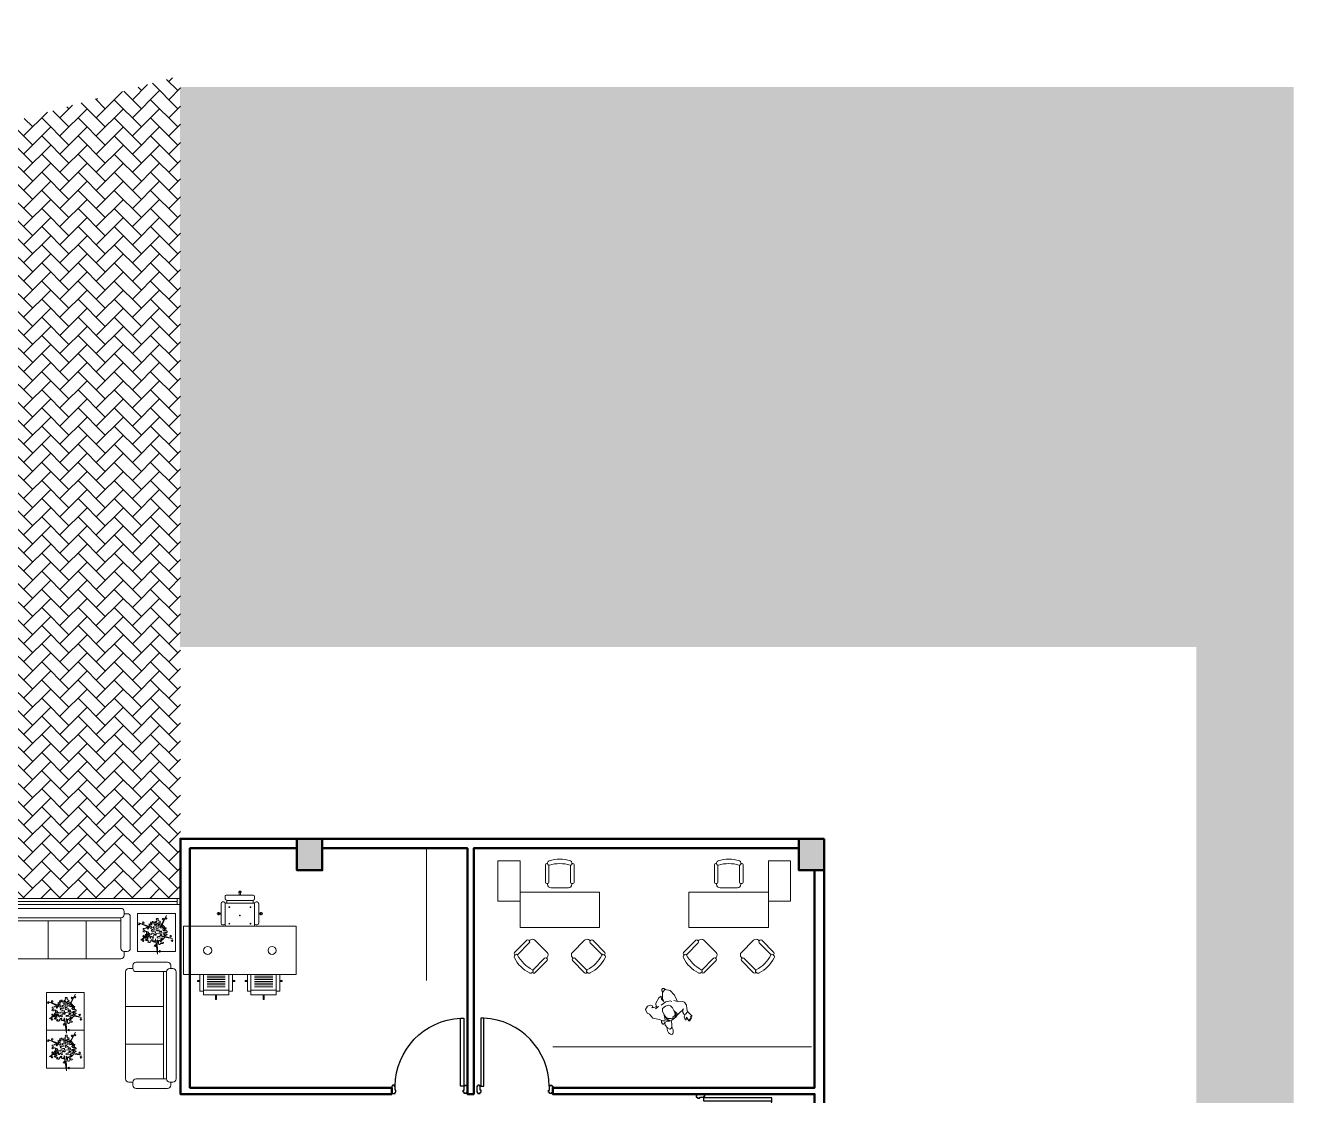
# Model space of a CAD drawing. Header units: millimetres. Extents: x 2508 to 2607, y 837 to 997.
# Drawn here: x 2580.22 to 2600.31, y 860.2 to 877.16 of the extents above; entities that cross this region are included whole.
import ezdxf

# ---------------------------------------------------------------- set-up
doc = ezdxf.new("R2010")
doc.units = ezdxf.units.MM
for name, color, linetype, lineweight in [('COLUMNAS', 255, 'Continuous', 50), ('MOBILIARIO', 181, 'Continuous', 9), ('PAREDES', 7, 'Continuous', 50), ('PERSONAS', 151, 'Continuous', 0), ('PISO EST', 250, 'Continuous', 0)]:
    doc.layers.add(name, color=color, linetype=linetype, lineweight=lineweight)
doc.layers.add('PUERT', color=20, linetype='Continuous')
doc.layers.add('VENTANA', color=5, linetype='Continuous')
pattern_1 = [(50, (-142.9073, -102.22134), (0.364369338, -0.03187817), [0.0381, -0.4191]), (355, (-142.9073, -102.22134), (-0.07048565, 0.382113286), [0.03048, -0.33528]), (100.451, (-142.87695, -102.224), (0.293885003, 0.350233376), [0.03238, -0.35618]), (46.1842, (-142.9073, -102.11974), (0.54215808, -0.084084656), [0.05715, -0.62865]), (96.6356, (-142.86213, -102.12675), (0.47480847, 0.49485111), [0.04857, -0.53427]), (351.184, (-142.9073, -102.11974), (0.47480921, 0.49485024), [0.04572, -0.50292]), (21, (-142.8565, -102.14514), (0.30322976, -0.204531037), [0.0381, -0.4191]), (326, (-142.8565, -102.14514), (0.123604057, 0.36837593), [0.03048, -0.33528]), (71.4514, (-142.83124, -102.1622), (0.42683298, 0.163845715), [0.03238, -0.35618]), (37.5, (-142.90731, -102.22134), (0.0061772065, 0.169110078), [0, -0.331216, 0, -0.34036, 0, -0.33655]), (7.5, (-142.90731, -102.22134), (0.133639325, 0.20036115), [0, -0.194056, 0, -0.323596, 0, -0.12827]), (327.5, (-143.0206, -102.22134), (0.2711811903, -0.011457488), [0, -0.127, 0, -0.39624, 0, -0.52578]), (317.5, (-143.0714, -102.22134), (0.296258363, 0.050852982), [0, -0.1651, 0, -0.263144, 0, -0.37338])]

# ---------------------------------------------------------------- blocks, each defined once
blk = doc.blocks.new('PUERTA1')
at = {"color": 0}
for p, q in [((0.011, 0.078), (0, 0.078)), ((0, 0.078), (0, 0)), ((0.011, 0), (0, 0)), ((0.011, 0.094), (0.011, 0.078)), ((0.033, 0.094), (0.011, 0.094)), ((0.011, -0.017), (0.011, 0)), ((0.033, 0.094), (0.033, 0.078)), ((0.033, 0.078), (0.044, 0.078)), ((0.044, 0.028), (0.044, 0.078)), ((0.056, 0.028), (0.044, 0.028)), ((0.044, -0.017), (0.044, 0)), ((0.044, 0), (0.056, 0)), ((0.056, 0), (0.056, 0.028)), ((0.944, 0), (0.944, 0.028)), ((0.944, 0.028), (0.956, 0.028)), ((0.956, 0), (0.944, 0)), ((0.956, 0.028), (0.956, 0.078)), ((0.967, 0.078), (0.956, 0.078)), ((0.956, -0.017), (0.956, 0)), ((0.967, 0.094), (0.989, 0.094)), ((0.967, 0.094), (0.967, 0.078)), ((0.989, 0.094), (0.989, 0.078)), ((0.989, 0.078), (1, 0.078)), ((0.989, -0.017), (0.989, 0)), ((0.989, 0), (1, 0)), ((1, 0.078), (1, 0)), ((0.011, -0.017), (0.033, -0.017)), ((0.033, -0.017), (0.044, -0.017)), ((0.967, -0.017), (0.956, -0.017)), ((0.989, -0.017), (0.967, -0.017))]:
    blk.add_line(p, q, dxfattribs=at)
blk.add_lwpolyline([(0.092, 0.961), (0.092, 0.978), (0.05, 0.978), (0.05, 0.961), (0.05, 0.078), (0.092, 0.078)], close=True, dxfattribs=at)
for radius in [0.00278, 0.00178]:
    blk.add_circle((0.047, 0.078), radius, dxfattribs=at)
blk.add_arc((0.046, 0.07), 0.909, 0.5159, 87.1384, dxfattribs=at)
blk = doc.blocks.new('A$C6EDE1A4F')
at = {"linetype": 'Continuous'}
blk.add_blockref('PUERTA1', (0, 0.017), dxfattribs=at)
blk = doc.blocks.new('FGWG')
at = {"layer": 'VENTANA', "lineweight": 0}
for p, q in [((2722.049, 966.914), (2722.049, 967.014)), ((2722.049, 967.014), (2725.651, 967.014)), ((2725.651, 966.914), (2722.049, 966.914)), ((2722.099, 966.914), (2722.099, 967.014)), ((2725.601, 967.014), (2725.601, 966.914)), ((2725.651, 967.014), (2725.651, 966.914))]:
    blk.add_line(p, q, dxfattribs=at)
at = {"layer": 'VENTANA', "color": 4, "lineweight": 0}
blk.add_line((2722.099, 966.964), (2725.601, 966.964), dxfattribs=at)
at = {"layer": 'VENTANA', "lineweight": 0}
blk.add_lwpolyline([(2722.049, 967.014), (2722.099, 967.014), (2722.099, 966.914), (2722.049, 966.914), (2722.049, 967.014)], dxfattribs=at)
blk = doc.blocks.new('bfghnkhkdvhsbdjkbsbkvbsfgb')
for p, q in [((-0.765, -0.892), (-0.765, 0.892)), ((-0.765, 0.892), (0, 0.892)), ((0, 0.892), (0, -0.892)), ((-0.765, 0.632), (-1.03, 0.632)), ((-1.03, 0.632), (-1.03, 0.576)), ((-0.861, 0.669), (-0.877, 0.669)), ((-0.877, 0.669), (-0.877, 0.632)), ((-0.861, 0.632), (-0.861, 0.669)), ((-1.086, 0.576), (-1.014, 0.576)), ((-1.086, 0.175), (-1.086, 0.576)), ((-1.03, 0.576), (-0.765, 0.576)), ((-1.014, 0.175), (-1.014, 0.576)), ((-1.014, 0.576), (-1.014, 0.175)), ((-0.958, 0.52), (-0.958, 0.231)), ((-0.929, 0.52), (-0.929, 0.231)), ((-0.901, 0.52), (-0.901, 0.231)), ((-0.873, 0.52), (-0.873, 0.231)), ((-0.845, 0.52), (-0.845, 0.231)), ((-0.817, 0.52), (-0.817, 0.231)), ((-0.789, 0.52), (-0.789, 0.231)), ((-1.086, 0.384), (-1.162, 0.384)), ((-1.162, 0.384), (-1.162, 0.368)), ((-1.162, 0.368), (-1.086, 0.368)), ((0.362, 0.232), (0.021, 0.232)), ((0.023, 0.256), (0.023, 0.274)), ((0.047, 0.297), (0.362, 0.297)), ((0.191, 0.297), (0.191, 0.339)), ((0.191, 0.339), (0.209, 0.339)), ((0.209, 0.339), (0.209, 0.297)), ((0.367, 0.232), (0.367, -0.232)), ((0.411, 0.209), (0.367, 0.209)), ((0.386, 0.274), (0.386, 0.256)), ((0.411, 0.209), (0.411, -0.209)), ((0.472, 0.232), (0.435, 0.232)), ((0.495, -0.209), (0.495, 0.209)), ((-1.014, 0.175), (-1.086, 0.175)), ((-1.03, 0.175), (-0.765, 0.175)), ((-1.03, 0.119), (-1.03, 0.175)), ((-0.765, 0.119), (-1.03, 0.119)), ((-0.877, 0.119), (-0.877, 0.082)), ((-0.877, 0.082), (-0.861, 0.082)), ((-0.861, 0.082), (-0.861, 0.119)), ((0.495, 0.009), (0.539, 0.009)), ((0.539, 0.009), (0.539, -0.009)), ((-1.086, -0.175), (-1.086, -0.576)), ((-1.014, -0.175), (-1.086, -0.175)), ((-1.03, -0.119), (-1.03, -0.175)), ((-0.765, -0.119), (-1.03, -0.119)), ((-1.03, -0.175), (-0.765, -0.175)), ((-1.014, -0.576), (-1.014, -0.175)), ((-1.014, -0.175), (-1.014, -0.576)), ((-0.877, -0.082), (-0.861, -0.082)), ((-0.877, -0.119), (-0.877, -0.082)), ((-0.861, -0.082), (-0.861, -0.119)), ((0.539, -0.009), (0.495, -0.009)), ((-1.162, -0.368), (-1.086, -0.368)), ((-1.162, -0.384), (-1.162, -0.368)), ((-1.086, -0.384), (-1.162, -0.384)), ((-0.958, -0.52), (-0.958, -0.231)), ((-0.929, -0.52), (-0.929, -0.231)), ((-0.901, -0.52), (-0.901, -0.231)), ((-0.873, -0.52), (-0.873, -0.231)), ((-0.845, -0.52), (-0.845, -0.231)), ((-0.817, -0.52), (-0.817, -0.231)), ((-0.789, -0.52), (-0.789, -0.231)), ((0.362, -0.232), (0.021, -0.232)), ((0.023, -0.256), (0.023, -0.274)), ((0.047, -0.298), (0.362, -0.298)), ((0.191, -0.339), (0.191, -0.298)), ((0.209, -0.339), (0.191, -0.339)), ((0.209, -0.298), (0.209, -0.339)), ((0.411, -0.209), (0.367, -0.209)), ((0.386, -0.274), (0.386, -0.256)), ((0.435, -0.232), (0.472, -0.232)), ((-1.086, -0.576), (-1.014, -0.576)), ((-1.03, -0.632), (-1.03, -0.576)), ((-1.03, -0.576), (-0.765, -0.576)), ((-0.765, -0.632), (-1.03, -0.632)), ((-0.877, -0.669), (-0.877, -0.632)), ((-0.861, -0.669), (-0.877, -0.669)), ((-0.861, -0.632), (-0.861, -0.669)), ((0, -0.892), (-0.765, -0.892))]:
    blk.add_line(p, q)
for centre, radius in [((-0.383, 0.51), 0.0637), ((0.042, 0.167), 0.00636), ((0.172, 0), 0.00636), ((0.302, 0.167), 0.00636), ((0.042, -0.167), 0.00636), ((0.302, -0.167), 0.00636), ((-0.383, -0.51), 0.0637)]:
    blk.add_circle(centre, radius)
for centre, radius, start, end in [((0.021, 0.179), 0.0538, 90, 113.2791), ((0.047, 0.274), 0.0234, 90, 180), ((0.047, 0.256), 0.0234, 180, 270), ((0.2, 0.339), 0.0195, 298.4907, 241.5093), ((0.362, 0.274), 0.0234, 0, 90), ((0.362, 0.256), 0.0234, 270, 0), ((0.435, 0.209), 0.0234, 90, 180), ((0.472, 0.209), 0.0234, 360, 90), ((0.539, 0), 0.0195, 208.4907, 151.5093), ((0.021, -0.179), 0.0538, 246.7209, 270), ((0.047, -0.256), 0.0234, 90, 180), ((0.047, -0.274), 0.0234, 180, 270), ((0.2, -0.339), 0.0195, 118.4907, 61.5093), ((0.362, -0.256), 0.0234, 0, 90), ((0.362, -0.274), 0.0234, 270, 360), ((0.435, -0.209), 0.0234, 180, 270), ((0.472, -0.209), 0.0234, 270, 0)]:
    blk.add_arc(centre, radius, start, end)
blk = doc.blocks.new('CADITAU2')
for p, q in [((-0.629, 2.568), (-0.619, 2.558)), ((-0.619, 2.558), (-0.605, 2.572)), ((-0.343, 2.239), (-0.613, 2.51)), ((-0.562, 2.572), (-0.286, 2.296)), ((0.562, 2.572), (0.286, 2.296)), ((0.343, 2.239), (0.613, 2.51)), ((0.619, 2.558), (0.605, 2.572)), ((0.629, 2.568), (0.619, 2.558)), ((-1.008, 2.169), (-1.022, 2.155)), ((-1.022, 2.112), (-0.746, 1.836)), ((-1.018, 2.179), (-1.008, 2.169)), ((-0.689, 1.893), (-0.96, 2.163)), ((-0.286, 2.112), (-0.562, 1.836)), ((-0.286, 2.254), (-0.301, 2.239)), ((-0.301, 2.239), (-0.286, 2.225)), ((0.286, 2.254), (0.301, 2.239)), ((0.286, 2.225), (0.301, 2.239)), ((0.562, 1.836), (0.286, 2.112)), ((0.689, 1.893), (0.96, 2.163)), ((1.022, 2.112), (0.746, 1.836)), ((1.018, 2.179), (1.008, 2.169)), ((1.008, 2.169), (1.022, 2.155)), ((-0.704, 1.836), (-0.689, 1.851)), ((-0.675, 1.836), (-0.689, 1.851)), ((0.689, 1.851), (0.675, 1.836)), ((0.704, 1.836), (0.689, 1.851)), ((-0.9, 0.75), (-0.9, 1.55)), ((-0.9, 1.55), (0.9, 1.55)), ((0.9, 1.55), (0.9, 0.75)), ((1.4, 0.95), (0.9, 0.95)), ((0.9, 0.95), (0.9, 0.038)), ((1.4, 0.038), (1.4, 0.95)), ((0.9, 0.75), (-0.9, 0.75)), ((-0.195, 0.65), (0.195, 0.65)), ((-0.325, 0.13), (-0.325, 0.52)), ((-0.295, 0.55), (-0.275, 0.55)), ((-0.275, 0.55), (-0.275, 0.57)), ((-0.245, 0.52), (-0.245, 0.138)), ((0.245, 0.52), (0.245, 0.138)), ((0.275, 0.57), (0.275, 0.55)), ((0.295, 0.55), (0.275, 0.55)), ((0.325, 0.13), (0.325, 0.52)), ((-0.275, 0.1), (-0.295, 0.1)), ((-0.275, 0.085), (-0.275, 0.1)), ((0.275, 0.1), (0.295, 0.1)), ((0.275, 0.085), (0.275, 0.1)), ((0.9, 0.038), (1.4, 0.038))]:
    blk.add_line(p, q)
for centre, radius, start, end in [((-0.331, 1.881), 0.781, 117.0798, 152.9202), ((-0.261, 1.811), 0.781, 117.422, 152.578), ((-0.664, 2.533), 0.05, 45, 117.0798), ((-0.634, 2.531), 0.03, 297.422, 45), ((-0.583, 2.551), 0.03, 45, 135), ((0.583, 2.551), 0.03, 45, 135), ((0.634, 2.531), 0.03, 135, 242.578), ((0.261, 1.811), 0.781, 27.422, 62.578), ((0.664, 2.533), 0.05, 62.9202, 135), ((0.331, 1.881), 0.781, 27.0798, 62.9202), ((-0.983, 2.214), 0.05, 152.9202, 225), ((-1.001, 2.133), 0.03, 135, 225), ((-0.981, 2.184), 0.03, 225, 332.578), ((-0.322, 2.261), 0.03, 225, 315), ((-0.308, 2.275), 0.03, 315, 45), ((-0.343, 2.169), 0.08, 315, 45), ((0.343, 2.169), 0.08, 135, 225), ((0.308, 2.275), 0.03, 135, 225), ((0.322, 2.261), 0.03, 225, 315), ((0.981, 2.184), 0.03, 207.422, 315), ((0.983, 2.214), 0.05, 315, 27.0798), ((1.001, 2.133), 0.03, 315, 45), ((-0.725, 1.858), 0.03, 225, 315), ((-0.711, 1.872), 0.03, 315, 45), ((-0.619, 1.893), 0.08, 225, 315), ((0.619, 1.893), 0.08, 225, 315), ((0.711, 1.872), 0.03, 135, 225), ((0.725, 1.858), 0.03, 225, 315), ((-0.195, 0.57), 0.08, 90, 180), ((0.195, 0.57), 0.08, 360, 90), ((-0.295, 0.52), 0.03, 90, 180), ((-0.275, 0.52), 0.03, 0, 90), ((0.275, 0.52), 0.03, 90, 180), ((0.295, 0.52), 0.03, 0, 90), ((-0.295, 0.13), 0.03, 180, 270), ((-0.245, 0.108), 0.03, 72.422, 180), ((-0.225, 0.085), 0.05, 180, 252.0798), ((0, 0.781), 0.781, 252.0798, 287.9202), ((0, 0.881), 0.781, 252.422, 287.578), ((0.245, 0.108), 0.03, 0, 107.578), ((0.225, 0.085), 0.05, 287.9202, 0), ((0.295, 0.13), 0.03, 270, 360)]:
    blk.add_arc(centre, radius, start, end)
blk = doc.blocks.new('tgyery4')
at = {"layer": 'PERSONAS'}
for points in [[(-0.202, 0.197), (-0.168, 0.227), (-0.165, 0.251), (-0.156, 0.271), (-0.17, 0.281), (-0.183, 0.257), (-0.196, 0.249), (-0.2, 0.316), (-0.209, 0.323), (-0.214, 0.317), (-0.218, 0.297), (-0.227, 0.319), (-0.236, 0.317), (-0.238, 0.294), (-0.246, 0.305), (-0.255, 0.303), (-0.257, 0.273), (-0.27, 0.283), (-0.279, 0.281), (-0.271, 0.242), (-0.257, 0.18)], [(0.041, 0.165), (0.058, 0.218), (0.074, 0.246), (0.096, 0.273), (0.127, 0.275), (0.15, 0.238), (0.157, 0.183), (0.139, 0.141)], [(0.152, 0.217), (0.175, 0.275), (0.177, 0.314), (0.16, 0.347), (0.144, 0.363), (0.125, 0.362), (0.11, 0.342), (0.09, 0.31), (0.086, 0.277), (0.083, 0.257)], [(-0.162, -0.081), (-0.189, -0.05), (-0.216, -0.023), (-0.271, 0.003), (-0.292, 0.03), (-0.293, 0.084), (-0.273, 0.134), (-0.255, 0.185), (-0.214, 0.198), (-0.191, 0.196), (-0.183, 0.187), (-0.185, 0.156), (-0.205, 0.122), (-0.222, 0.111), (-0.192, 0.124), (-0.152, 0.13), (-0.088, 0.143), (-0.053, 0.159), (0.027, 0.166), (0.067, 0.162), (0.109, 0.146), (0.135, 0.139), (0.161, 0.15), (0.173, 0.157), (0.183, 0.146), (0.184, 0.115), (0.168, 0.089)], [(-0.038, 0.159), (-0.075, 0.111), (-0.082, 0.062), (-0.1, 0.119), (-0.062, 0.141), (-0.089, 0.139), (-0.045, 0.159)], [(0.074, 0.159), (0.1, 0.143), (0.069, 0.141), (0.113, 0.108), (0.093, 0.038), (0.083, 0.111), (0.058, 0.159)], [(0.129, 0.119), (0.161, 0.1), (0.188, 0.06), (0.267, -0.014), (0.28, -0.098), (0.304, -0.131), (0.297, -0.192), (0.245, -0.22), (0.197, -0.214), (0.172, -0.192), (0.177, -0.168), (0.199, -0.163), (0.098, -0.128), (0.153, -0.12)], [(0.132, -0.139), (0.107, -0.196), (0.021, -0.242), (-0.025, -0.247), (-0.005, -0.201), (-0.016, -0.153), (-0.025, -0.203), (-0.071, -0.282), (-0.128, -0.304), (-0.189, -0.247), (-0.216, -0.15), (-0.202, -0.037)], [(0.048, -0.124), (-0.04, -0.133), (-0.106, -0.107), (-0.124, -0.087)], [(-0.078, -0.285), (-0.078, -0.31), (-0.088, -0.332), (-0.106, -0.337), (-0.122, -0.33), (-0.134, -0.299)]]:
    blk.add_lwpolyline(points, dxfattribs=at)
blk.add_lwpolyline([(0.008, 0.157), (0.021, 0.139), (0.045, 0.13), (0.067, 0.111), (0.082, 0.088), (0.089, 0.032), (0.083, -0.03), (0.056, -0.067), (-0.001, -0.073), (-0.054, -0.063), (-0.075, -0.038), (-0.084, 0.005), (-0.08, 0.054), (-0.071, 0.095), (-0.062, 0.121), (-0.042, 0.132), (-0.012, 0.137), (-0.005, 0.152)], close=True, dxfattribs=at)
blk = doc.blocks.new('cghk')
for p, q in [((-3.536, -0.795), (-3.536, -0.845)), ((-1.786, -0.745), (-3.486, -0.745)), ((-1.736, -0.845), (-1.736, -0.795)), ((-3.637, -1.379), (-3.637, -0.879)), ((-3.537, -0.829), (-3.587, -0.829)), ((-3.487, -1.379), (-3.487, -0.895)), ((-3.486, -0.895), (-1.786, -0.895)), ((-3.486, -0.945), (-1.787, -0.945)), ((-2.936, -1.545), (-2.936, -0.945)), ((-2.336, -1.545), (-2.336, -0.945)), ((-1.787, -0.895), (-1.787, -1.379)), ((-1.687, -0.829), (-1.737, -0.829)), ((-1.637, -1.379), (-1.637, -0.879)), ((-3.587, -1.429), (-3.537, -1.429)), ((-3.536, -1.429), (-3.536, -1.495)), ((-3.322, -1.545), (-3.486, -1.545)), ((-2.722, -1.545), (-3.363, -1.545)), ((-2.122, -1.545), (-2.763, -1.545)), ((-1.786, -1.545), (-2.163, -1.545)), ((-1.737, -1.429), (-1.687, -1.429)), ((-1.736, -1.495), (-1.736, -1.429))]:
    blk.add_line(p, q)
for centre, start, end in [((-3.486, -0.795), 90, 180), ((-3.486, -0.795), 90, 180), ((-1.786, -0.795), 0, 90), ((-3.587, -0.879), 90, 180), ((-3.486, -0.845), 180, 270), ((-1.786, -0.845), 270, 0), ((-1.687, -0.879), 0, 90), ((-3.587, -1.379), 180, 270), ((-3.537, -1.379), 270, 0), ((-1.737, -1.379), 180, 270), ((-1.687, -1.379), 270, 0), ((-3.486, -1.495), 180, 270), ((-1.786, -1.495), 270, 0)]:
    blk.add_arc(centre, 0.05, start, end)
blk = doc.blocks.new('MATA')
at = {"layer": 'MOBILIARIO'}
for p, q in [((-0.162, 0.27), (-0.076, 0.12)), ((-0.081, 0.099), (-0.162, 0.27)), ((-0.032, 0.218), (-0.032, 0.201)), ((-0.006, 0.218), (-0.032, 0.218)), ((-0.009, 0.201), (0.003, 0.21)), ((0.003, 0.21), (-0.006, 0.218)), ((-0.171, 0.015), (-0.16, 0.024)), ((-0.171, 0.004), (-0.171, 0.015)), ((-0.171, 0.001), (-0.171, 0.004)), ((-0.154, 0.001), (-0.171, 0.001)), ((-0.16, 0.024), (-0.127, 0.027)), ((-0.154, 0.073), (-0.119, 0.073)), ((-0.154, 0.067), (-0.154, 0.073)), ((-0.148, 0.059), (-0.154, 0.067)), ((-0.136, 0.001), (-0.154, 0.001)), ((-0.131, 0.056), (-0.148, 0.059)), ((-0.116, -0.008), (-0.136, 0.001)), ((-0.122, 0.056), (-0.131, 0.056)), ((-0.127, 0.027), (-0.119, 0.027)), ((-0.11, 0.056), (-0.122, 0.056)), ((-0.119, 0.073), (-0.076, 0.073)), ((-0.119, 0.027), (-0.105, 0.041)), ((-0.105, 0.041), (-0.11, 0.056)), ((-0.081, 0.018), (-0.087, -0.008)), ((-0.084, 0.105), (-0.07, 0.114)), ((-0.081, 0.096), (-0.084, 0.105)), ((-0.07, 0.094), (-0.081, 0.096)), ((-0.072, 0.021), (-0.081, 0.018)), ((-0.076, 0.067), (-0.055, 0.082)), ((-0.076, 0.073), (-0.076, 0.067)), ((-0.064, 0.018), (-0.072, 0.021)), ((-0.07, 0.114), (-0.043, 0.114)), ((-0.058, 0.094), (-0.07, 0.094)), ((-0.058, 0.177), (-0.064, 0.163)), ((-0.064, 0.163), (-0.052, 0.154)), ((-0.064, 0.007), (-0.064, 0.018)), ((-0.046, 0.007), (-0.064, 0.007)), ((-0.043, 0.177), (-0.058, 0.177)), ((-0.055, 0.082), (-0.058, 0.094)), ((-0.052, 0.154), (-0.032, 0.154)), ((-0.046, 0.041), (-0.046, 0.021)), ((-0.046, 0.041), (-0.046, 0.041)), ((-0.032, 0.038), (-0.046, 0.041)), ((-0.046, 0.021), (-0.046, 0.018)), ((-0.046, 0.018), (-0.046, 0.007)), ((-0.035, 0.183), (-0.043, 0.177)), ((-0.043, 0.114), (-0.026, 0.114)), ((-0.032, 0.201), (-0.035, 0.183)), ((-0.032, 0.154), (-0.032, 0.137)), ((-0.029, 0.099), (-0.032, 0.088)), ((-0.032, 0.088), (-0.032, 0.07)), ((-0.032, 0.07), (-0.023, 0.056)), ((-0.023, 0.033), (-0.032, 0.038)), ((-0.026, 0.114), (-0.029, 0.099)), ((-0.023, 0.056), (-0.012, 0.059)), ((-0.017, 0.027), (-0.023, 0.033)), ((-0.012, 0.027), (-0.017, 0.027)), ((-0.014, 0.14), (-0.009, 0.152)), ((-0.003, 0.125), (-0.014, 0.14)), ((-0.012, 0.059), (0, 0.062)), ((0.003, 0.038), (-0.012, 0.027)), ((-0.009, 0.183), (-0.009, 0.201)), ((-0.006, 0.175), (-0.009, 0.183)), ((-0.009, 0.152), (0.023, 0.163)), ((-0.009, 0.102), (0.023, 0.108)), ((-0.003, 0.082), (-0.009, 0.102)), ((0, 0.175), (-0.006, 0.175)), ((0.023, 0.122), (-0.003, 0.125)), ((0.012, 0.082), (-0.003, 0.082)), ((0.017, 0.177), (0, 0.175)), ((0, 0.062), (0.003, 0.05)), ((0.003, 0.05), (0.003, 0.038)), ((0.032, 0.091), (0.012, 0.082)), ((0.012, 0.007), (0.038, 0.007)), ((0.012, -0.005), (0.012, 0.007)), ((0.023, 0.163), (0.017, 0.177)), ((0.023, 0.108), (0.023, 0.122)), ((0.05, 0.088), (0.032, 0.091)), ((0.032, 0.062), (0.05, 0.076)), ((0.032, 0.038), (0.032, 0.062)), ((0.055, 0.035), (0.032, 0.038)), ((0.041, 0.149), (0.035, 0.128)), ((0.038, 0.007), (0.07, 0.021)), ((0.05, 0.166), (0.041, 0.149)), ((0.05, 0.175), (0.05, 0.166)), ((0.061, 0.175), (0.05, 0.175)), ((0.05, 0.076), (0.05, 0.088)), ((0.052, 0.16), (0.067, 0.172)), ((0.061, 0.154), (0.052, 0.16)), ((0.061, 0.053), (0.055, 0.035)), ((0.067, 0.172), (0.061, 0.175)), ((0.075, 0.154), (0.061, 0.154)), ((0.078, 0.038), (0.061, 0.053)), ((0.064, 0.134), (0.087, 0.14)), ((0.075, 0.125), (0.064, 0.134)), ((0.07, 0.021), (0.081, 0.035)), ((0.072, 0.085), (0.081, 0.105)), ((0.072, 0.076), (0.072, 0.085)), ((0.084, 0.064), (0.072, 0.076)), ((0.081, 0.163), (0.075, 0.154)), ((0.09, 0.125), (0.075, 0.125)), ((0.081, 0.035), (0.078, 0.038)), ((0.09, 0.163), (0.081, 0.163)), ((0.081, 0.105), (0.101, 0.111)), ((0.096, 0.067), (0.084, 0.064)), ((0.087, 0.14), (0.09, 0.163)), ((0.096, 0.137), (0.09, 0.125)), ((0.101, 0.137), (0.096, 0.137)), ((0.105, 0.085), (0.096, 0.067)), ((0.119, 0.131), (0.101, 0.137)), ((0.101, 0.111), (0.11, 0.122)), ((0.119, 0.082), (0.105, 0.085)), ((0.11, 0.122), (0.119, 0.131)), ((0.275, 0.152), (0.113, 0.094)), ((0.116, -0.014), (0.128, 0.007)), ((0.122, 0.073), (0.119, 0.082)), ((0.122, 0.062), (0.122, 0.073)), ((0.128, 0.05), (0.122, 0.062)), ((0.125, 0.085), (0.275, 0.152)), ((0.134, 0.05), (0.128, 0.05)), ((0.128, 0.007), (0.148, 0.015)), ((0.142, 0.062), (0.134, 0.05)), ((0.145, 0.085), (0.142, 0.073)), ((0.142, 0.073), (0.142, 0.062)), ((0.162, 0.079), (0.145, 0.085)), ((0.148, 0.015), (0.174, 0.018)), ((0.162, 0.073), (0.162, 0.079)), ((0.168, 0.067), (0.162, 0.073)), ((0.189, 0.064), (0.168, 0.067)), ((0.174, 0.018), (0.18, 0.007)), ((0.18, 0.035), (0.206, 0.047)), ((0.183, 0.03), (0.18, 0.035)), ((0.18, 0.007), (0.194, 0.004)), ((0.194, 0.024), (0.183, 0.03)), ((0.197, 0.064), (0.189, 0.064)), ((0.209, 0.024), (0.194, 0.024)), ((0.194, 0.004), (0.212, 0.012)), ((0.2, 0.064), (0.197, 0.064)), ((0.206, 0.062), (0.2, 0.064)), ((0.206, 0.047), (0.206, 0.062)), ((0.212, 0.012), (0.209, 0.024)), ((-0.258, -0.098), (-0.125, -0.057)), ((-0.122, -0.075), (-0.258, -0.098)), ((-0.174, -0.034), (-0.154, -0.028)), ((-0.174, -0.037), (-0.174, -0.034)), ((-0.16, -0.046), (-0.174, -0.037)), ((-0.148, -0.049), (-0.16, -0.046)), ((-0.154, -0.028), (-0.133, -0.028)), ((-0.133, -0.049), (-0.148, -0.049)), ((-0.133, -0.028), (-0.107, -0.028)), ((-0.125, -0.057), (-0.133, -0.049)), ((-0.119, -0.066), (-0.122, -0.075)), ((-0.105, -0.066), (-0.119, -0.066)), ((-0.107, -0.017), (-0.116, -0.008)), ((-0.113, -0.162), (-0.093, -0.153)), ((-0.11, -0.173), (-0.113, -0.162)), ((-0.093, -0.176), (-0.11, -0.173)), ((-0.107, -0.028), (-0.107, -0.017)), ((-0.096, -0.072), (-0.105, -0.066)), ((-0.098, -0.101), (-0.09, -0.089)), ((-0.084, -0.115), (-0.098, -0.101)), ((-0.087, -0.066), (-0.096, -0.072)), ((-0.093, -0.153), (-0.076, -0.153)), ((-0.084, -0.173), (-0.093, -0.176)), ((-0.09, -0.089), (-0.078, -0.089)), ((-0.087, -0.008), (-0.078, -0.011)), ((-0.076, -0.031), (-0.087, -0.043)), ((-0.087, -0.043), (-0.087, -0.051)), ((-0.087, -0.051), (-0.087, -0.066)), ((-0.067, -0.118), (-0.084, -0.115)), ((-0.067, -0.173), (-0.084, -0.173)), ((-0.078, -0.011), (-0.058, -0.011)), ((-0.078, -0.089), (-0.07, -0.092)), ((-0.064, -0.034), (-0.076, -0.031)), ((-0.076, -0.153), (-0.072, -0.15)), ((-0.072, -0.15), (-0.049, -0.127)), ((-0.07, -0.04), (-0.058, -0.04)), ((-0.07, -0.051), (-0.07, -0.04)), ((-0.049, -0.066), (-0.07, -0.051)), ((-0.07, -0.092), (-0.02, -0.086)), ((-0.049, -0.127), (-0.067, -0.118)), ((-0.061, -0.179), (-0.067, -0.173)), ((-0.058, -0.04), (-0.064, -0.034)), ((-0.061, -0.194), (-0.061, -0.179)), ((-0.041, -0.194), (-0.061, -0.194)), ((-0.058, -0.011), (-0.041, -0.011)), ((-0.032, -0.066), (-0.049, -0.066)), ((-0.041, -0.011), (-0.041, -0.014)), ((-0.041, -0.014), (-0.009, -0.02)), ((-0.035, -0.173), (-0.041, -0.194)), ((-0.014, -0.115), (-0.035, -0.144)), ((-0.035, -0.144), (-0.035, -0.173)), ((-0.014, -0.069), (-0.032, -0.066)), ((-0.02, -0.086), (-0.012, -0.081)), ((0.015, -0.104), (-0.02, -0.347)), ((-0.02, -0.347), (-0.014, -0.115)), ((-0.012, -0.081), (-0.014, -0.069)), ((-0.009, -0.02), (0.012, -0.014)), ((0, -0.034), (0.026, -0.031)), ((0, -0.046), (0, -0.034)), ((0.023, -0.046), (0, -0.046)), ((0.012, -0.014), (0.012, -0.005)), ((0.012, -0.112), (0.017, -0.13)), ((0.017, -0.13), (0.032, -0.15)), ((0.041, -0.04), (0.023, -0.046)), ((0.026, -0.031), (0.035, -0.028)), ((0.032, -0.15), (0.052, -0.147)), ((0.035, -0.02), (0.055, -0.011)), ((0.035, -0.028), (0.035, -0.02)), ((0.052, -0.057), (0.041, -0.04)), ((0.043, -0.086), (0.05, -0.075)), ((0.052, -0.092), (0.043, -0.086)), ((0.05, -0.075), (0.052, -0.057)), ((0.061, -0.092), (0.052, -0.092)), ((0.052, -0.118), (0.078, -0.118)), ((0.052, -0.127), (0.052, -0.118)), ((0.052, -0.141), (0.052, -0.127)), ((0.052, -0.147), (0.052, -0.141)), ((0.055, -0.011), (0.072, -0.014)), ((0.067, -0.072), (0.061, -0.092)), ((0.075, -0.063), (0.067, -0.072)), ((0.072, -0.014), (0.07, -0.028)), ((0.07, -0.028), (0.081, -0.031)), ((0.084, -0.063), (0.075, -0.063)), ((0.078, -0.118), (0.084, -0.133)), ((0.081, -0.031), (0.084, -0.028)), ((0.084, -0.028), (0.107, -0.02)), ((0.084, -0.069), (0.084, -0.063)), ((0.084, -0.075), (0.084, -0.069)), ((0.087, -0.089), (0.084, -0.075)), ((0.084, -0.133), (0.099, -0.159)), ((0.099, -0.089), (0.087, -0.089)), ((0.105, -0.081), (0.099, -0.089)), ((0.099, -0.159), (0.116, -0.159)), ((0.11, -0.04), (0.105, -0.054)), ((0.105, -0.054), (0.105, -0.066)), ((0.105, -0.066), (0.105, -0.081)), ((0.107, -0.02), (0.116, -0.014)), ((0.116, -0.034), (0.11, -0.04)), ((0.122, -0.028), (0.116, -0.034)), ((0.116, -0.054), (0.136, -0.046)), ((0.122, -0.075), (0.116, -0.054)), ((0.116, -0.133), (0.142, -0.127)), ((0.119, -0.144), (0.116, -0.133)), ((0.116, -0.159), (0.136, -0.153)), ((0.128, -0.147), (0.119, -0.144)), ((0.134, -0.026), (0.122, -0.028)), ((0.136, -0.083), (0.122, -0.075)), ((0.134, -0.147), (0.128, -0.147)), ((0.13, -0.106), (0.142, -0.098)), ((0.139, -0.112), (0.13, -0.106)), ((0.148, -0.026), (0.134, -0.026)), ((0.136, -0.153), (0.134, -0.147)), ((0.136, -0.046), (0.162, -0.046)), ((0.148, -0.083), (0.136, -0.083)), ((0.151, -0.112), (0.139, -0.112)), ((0.247, -0.121), (0.142, -0.057)), ((0.142, -0.098), (0.174, -0.092)), ((0.142, -0.127), (0.16, -0.127)), ((0.156, -0.028), (0.148, -0.026)), ((0.16, -0.081), (0.148, -0.083)), ((0.165, -0.112), (0.151, -0.112)), ((0.154, -0.043), (0.247, -0.121)), ((0.171, -0.031), (0.156, -0.028)), ((0.174, -0.083), (0.16, -0.081)), ((0.16, -0.127), (0.174, -0.115)), ((0.162, -0.046), (0.174, -0.04)), ((0.174, -0.115), (0.165, -0.112)), ((0.174, -0.04), (0.171, -0.031)), ((0.174, -0.092), (0.174, -0.083))]:
    blk.add_line(p, q, dxfattribs=at)
for centre, radius in [((-0.158, 0.22), 0.0102), ((-0.107, 0.21), 0.0122), ((0.207, 0.153), 0.0122), ((0.27, 0.131), 0.0111), ((-0.25, -0.13), 0.0119), ((-0.229, -0.059), 0.0119), ((0.019, -0.211), 0.0125), ((0.202, -0.057), 0.0105), ((0.21, -0.13), 0.0117), ((-0.057, -0.3), 0.0113)]:
    blk.add_circle(centre, radius, dxfattribs=at)
for radius, start, end in [(0.155, 179.7481, 190.5917), (0.155, 158.0311, 170.8538), (0.155, 126.8453, 151.7688), (0.135, 179.9597, 209.2904), (0.135, 155.6075, 168.6954), (0.135, 74.8704, 147.1467), (0.155, 101.8313, 122.0986), (0.155, 74.6527, 89.9865), (0.155, 54.4374, 61.8083), (0.135, 38.9212, 51.568), (0.155, 38.5492, 47.6918), (0.155, 23.4336, 33.9673), (0.135, 348.9738, 4.047), (0.155, 349.9404, 5.8977), (0.155, 198.2806, 203.8042), (0.155, 209.792, 245.7946), (0.135, 225.2899, 263.6487), (0.155, 256.9489, 264.2726), (0.155, 272.6661, 302.5316), (0.135, 274.2806, 278.4931), (0.135, 292.8128, 298.8847), (0.135, 331.6357, 338.0695), (0.155, 328.5103, 342.8514)]:
    blk.add_arc((0, 0), radius, start, end, dxfattribs=at)
blk = doc.blocks.new('A$C16620E85')
at = {"layer": 'MOBILIARIO'}
blk.add_lwpolyline([(0, 0.045), (0, 0.645), (0.6, 0.645), (0.6, 0.045)], close=True, dxfattribs=at)
at = {"layer": 'PISO EST'}
blk.add_blockref('MATA', (0.302, 0.347), dxfattribs=at)

msp = doc.modelspace()

# ---------------------------------------------------------------- hatches: boundary and pattern name
at = {"layer": 'COLUMNAS'}
for points in [[(2584.924, 864.269), (2584.924, 863.769), (2584.524, 863.769), (2584.524, 864.269)], [(2592.876, 864.269), (2592.876, 863.769), (2592.476, 863.769), (2592.476, 864.269)]]:
    msp.add_hatch(color=256, dxfattribs=at).paths.add_polyline_path(points)
at = {"layer": 'PISO EST', "lineweight": 0}
h = msp.add_hatch(dxfattribs=at)
h.set_pattern_fill('AR-HBONE', color=256, scale=0.002, style=0)
h.set_pattern_definition([(45, (-142.90731, -102.22134), (3e-17, 0.287368196), [0.6096, -0.2032]), (135, (-142.76363, -102.07766), (3e-17, 0.287368196), [0.6096, -0.2032])])
h.paths.add_polyline_path([(2582.678, 863.324), (2573.584, 863.324), (2573.584, 873.861), (2582.678, 876.362)])
h = msp.add_hatch(dxfattribs=at)
h.set_pattern_fill('AR-CONC', color=256, scale=0.002, style=0)
h.set_pattern_definition(pattern_1)
h.paths.add_polyline_path([(2600.314, 867.306), (2582.67, 867.306), (2582.67, 876.179), (2600.314, 876.179)])
h = msp.add_hatch(dxfattribs=at)
h.set_pattern_fill('AR-CONC', color=256, scale=0.002, style=0)
h.set_pattern_definition(pattern_1)
h.paths.add_polyline_path([(2600.314, 844.537), (2598.771, 844.537), (2598.771, 867.306), (2600.314, 867.306)])

# ---------------------------------------------------------------- linework, layer by layer
at = {"lineweight": 0}
msp.add_arc((2569.594, 888.336), 15.014, 271.1448, 141.878, dxfattribs=at)
at = {"layer": 'COLUMNAS'}
for points in [[(2584.924, 864.269), (2584.924, 863.769), (2584.524, 863.769), (2584.524, 864.269), (2584.924, 864.269)], [(2592.876, 864.269), (2592.876, 863.769), (2592.476, 863.769), (2592.476, 864.269), (2592.876, 864.269)]]:
    msp.add_lwpolyline(points, dxfattribs=at)
at = {"layer": 'MOBILIARIO'}
for p, q in [((2586.576, 864.119), (2586.576, 862.024)), ((2588.576, 860.974), (2592.676, 860.974))]:
    msp.add_line(p, q, dxfattribs=at)
at = {"layer": 'PAREDES'}
for points in [[(2584.524, 864.269), (2584.524, 864.119), (2582.828, 864.119), (2582.828, 860.324), (2586.026, 860.324), (2586.026, 860.224), (2582.678, 860.224), (2582.678, 864.269), (2584.524, 864.269), (2584.524, 864.119)], [(2592.476, 864.269), (2592.476, 864.119), (2587.326, 864.119), (2587.326, 860.224), (2587.226, 860.224), (2587.226, 864.119), (2584.924, 864.119), (2584.924, 864.269), (2592.476, 864.269)], [(2592.876, 858.224), (2592.726, 858.224), (2592.726, 858.424), (2590.868, 858.424), (2590.868, 858.824), (2589.924, 858.824), (2589.924, 858.924), (2590.868, 858.924), (2590.868, 859.024), (2590.968, 859.024), (2590.968, 858.524), (2592.726, 858.524), (2592.726, 860.224), (2588.576, 860.224), (2588.576, 860.324), (2592.726, 860.324), (2592.726, 863.769), (2592.876, 863.769), (2592.876, 858.224), (2592.726, 858.224)]]:
    msp.add_lwpolyline(points, dxfattribs=at)

# ---------------------------------------------------------------- block references
at = {"layer": 'MOBILIARIO', "yscale": 0.6999999999998181, "rotation": 180}
for p, xscale, zscale in [((2588.688, 863.946), 0.6999999999998181, 0.6999999999998181), ((2591.365, 863.946), -0.6999999999998181, 0.7)]:
    msp.add_blockref('CADITAU2', p, dxfattribs=dict(at, xscale=xscale, zscale=zscale))
at = {"layer": 'MOBILIARIO', "ltscale": 0.3}
for name, p, rotation in [('bfghnkhkdvhsbdjkbsbkvbsfgb', (2583.62, 862.882), 89.99999999999349), ('cghk', (2583.355, 858.677), 270)]:
    msp.add_blockref(name, p, dxfattribs=dict(at, rotation=rotation))
msp.add_blockref('cghk', (2583.521, 863.911), dxfattribs=at)
at = {"layer": 'MOBILIARIO', "color": 5, "xscale": -1}
for p in [(2582.598, 862.438), (2581.155, 861.19), (2581.155, 860.59)]:
    msp.add_blockref('A$C16620E85', p, dxfattribs=at)
at = {"layer": 'MOBILIARIO', "color": 251, "lineweight": 18, "rotation": 211.1018751757425}
msp.add_blockref('tgyery4', (2590.4, 861.553), dxfattribs=at)
at = {"layer": 'PUERT', "yscale": 1.200027015500382, "zscale": 1.200027015500382}
for p, xscale in [((2587.226, 860.233), -1.200027015500382), ((2587.376, 860.233), 1.200027015500382)]:
    msp.add_blockref('A$C6EDE1A4F', p, dxfattribs=dict(at, xscale=xscale))
at = {"layer": 'PUERT', "xscale": 1.200455966833943, "yscale": 1.200455966833943, "zscale": 1.200455966833943, "rotation": 270}
msp.add_blockref('A$C6EDE1A4F', (2590.851, 860.225), dxfattribs=at)
at = {"layer": 'VENTANA', "lineweight": 0}
msp.add_blockref('FGWG', (-142.973, -103.689), dxfattribs=at)

doc.saveas('drawing.dxf')
